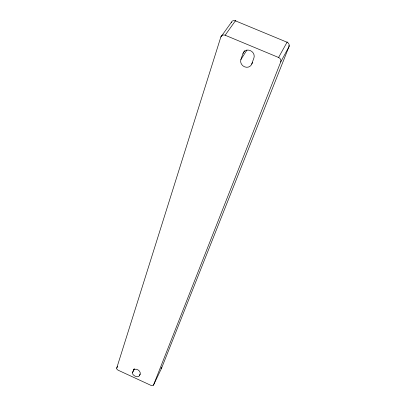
<?xml version="1.0" encoding="UTF-8"?>
<svg xmlns="http://www.w3.org/2000/svg" width="406" height="406" viewBox="0 0 406 406"><rect width="100%" height="100%" fill="white"/><g stroke="black" fill="none" stroke-linecap="round" stroke-linejoin="round"><path stroke-width="0.61" d="M288.879 45.462A3.507 1.675 20.7 0 1 289.026 46.588L161.558 368.217L153.483 385.127A2.263 1.284 26.5 0 1 150.966 385.37L118.349 370.308A2.248 1.274 28.2 0 1 116.7 368.14L220.834 37.017L231.187 22.604A3.487 1.654 18.7 0 1 231.653 22.239M140.136 374.078L139.299 375.753A3.74 2.126 27.3 0 1 135.188 376.184A3.74 2.126 27.3 0 1 132.529 372.606L133.95 369.044M252.689 62.453L251.715 64.072A5.902 5.273 36.2 0 1 244.544 66.792A5.902 5.273 36.2 0 1 240.895 59.54L243.021 53.409L244.706 50.765M139.299 375.753C142.851 372.104 136.172 367.004 133.381 370.15M251.715 64.072L253.917 57.962A5.948 5.349 37 0 0 250.279 50.567A5.948 5.349 37 0 0 243.021 53.409M153.483 385.127L280.719 61.981L289.026 46.588A3.502 3.263 29.9 0 0 286.986 42.199L235.389 20.823A3.522 3.187 46.7 0 0 231.187 22.604M132.529 372.606L134.523 368.729M116.7 368.14L117.588 366.496M280.719 61.981A3.634 3.319 29.6 0 0 278.577 57.479L287.235 41.914M240.895 59.54L246.975 49.963M220.834 37.017A3.644 3.243 44.2 0 1 225.147 35.226L235.389 20.823A3.649 0.452 -68.4 0 1 235.769 20.98M225.147 35.226L278.577 57.479M161.634 367.07A2.208 1.832 22.5 0 1 161.558 368.217A2.213 1.294 26.4 0 1 160.893 368.749"/></g></svg>
